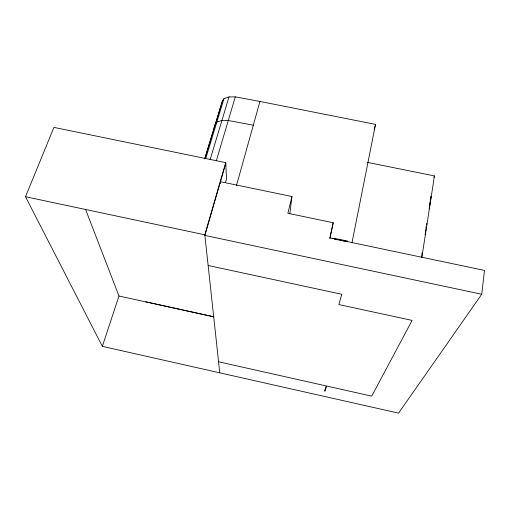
<?xml version="1.0" encoding="UTF-8"?>
<svg xmlns="http://www.w3.org/2000/svg" width="510" height="510" viewBox="0 0 510 510"><rect width="100%" height="100%" fill="white"/><g stroke="black" fill="none" stroke-linecap="round" stroke-linejoin="round"><path stroke-width="0.76" d="M220.549 183.237L220.454 181.713L291.937 196.516L289.865 213.607M225.477 182.516L226.516 178.895L225.758 162.645L53.92 127.398L25.5 196.713L102.344 346.367L398.565 413.132L481.74 294.251L484.5 270.427L329.957 237.94L333.189 222.73L287.876 213.276L291.937 196.516M422.031 253.948L422.267 252.418M426.092 227.696L426.334 226.128M421.604 257.55L422.331 252.845M425.13 234.759L426.417 226.427M426.653 224.91L426.883 223.399M429.197 208.163L429.433 206.652M429.669 205.135L430.485 199.831M430.72 198.313L430.695 196.745M429.222 208.813L431.141 196.433M421.859 257.365L434.45 175.931L367.194 162.327M347.457 241.74L347.59 240.994L332.73 238.1M351.964 242.9L375.519 124.389L259.947 101.439L235.295 96.868L229.003 96.919L223.947 98.691L222.481 100.827L204.79 158.393M329.83 238.686L333.189 222.73M374.161 129.725L375.519 124.389M236.487 185.462L259.947 101.439M219.759 372.829L204.816 234.81L225.758 162.645M225.834 163.162L204.88 235.416L481.74 294.251M216.367 160.663L235.295 96.868M210.094 159.757L229.003 96.919M204.778 158.999L222.481 100.827M205.747 158.597L223.947 98.691M102.344 346.367L118.983 296.01L85.45 209.106M214.053 127.991L215.373 124.185L216.826 122.132L221.914 120.475L228.289 120.494L253.311 125.205M433.851 177.397L434.45 175.931M334.445 239.196L338.156 239.917M339.634 240.204L347.055 241.651M25.5 196.713L204.816 234.81M208.137 265.487L341.751 294.264L338.857 304.559L412.112 320.407L371.72 396.142L326.674 386.038L325.004 391.157L324.558 391.055L326.221 385.936L218.56 361.781M145.796 301.792L213.843 316.767M118.983 296.01L213.728 316.869"/></g></svg>
